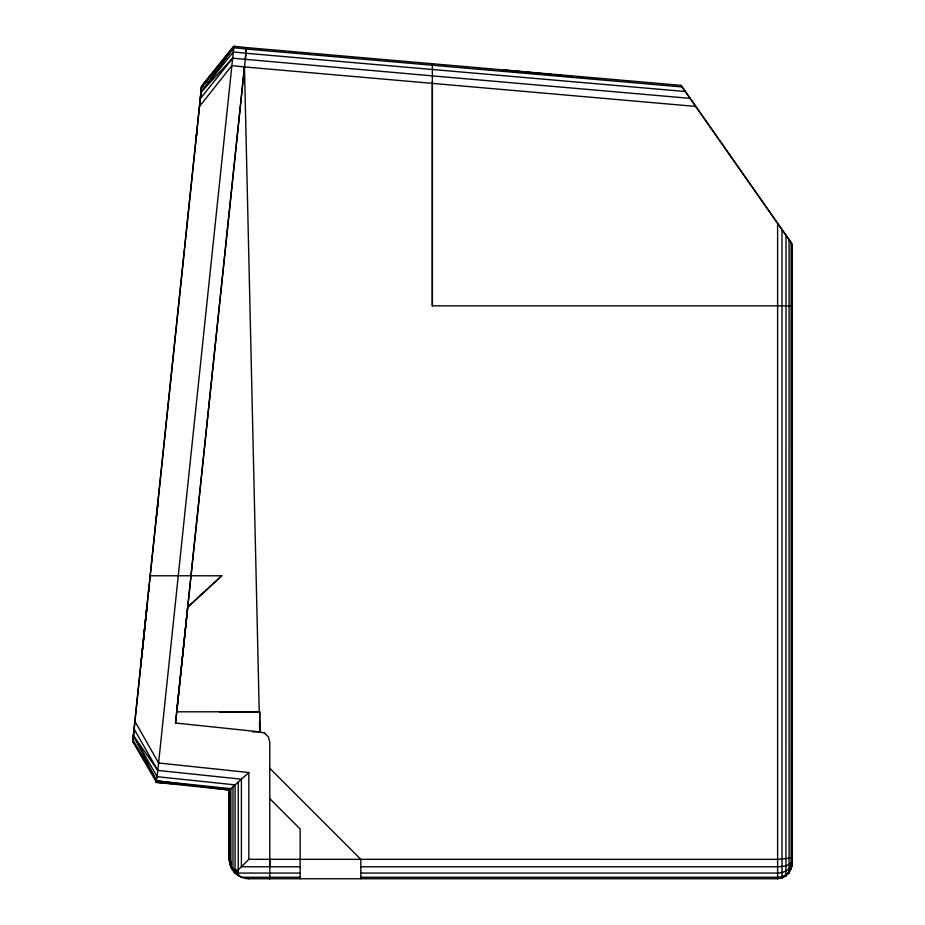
<?xml version="1.0" encoding="UTF-8"?>
<svg xmlns="http://www.w3.org/2000/svg" width="925" height="925" viewBox="0 0 925 925"><rect width="100%" height="100%" fill="white"/><g stroke="black" fill="none" stroke-linecap="round" stroke-linejoin="round"><path stroke-width="1.39" d="M229.4 789.487L229.4 859.325L230.88 866.76L235.089 873.061L241.402 877.27L300.082 877.27M248.837 772.525L232.984 786.77L232.984 869.905L238.245 869.905L248.837 859.325L248.837 772.525L158.58 762.998L134.981 721.431M300.082 873.061L235.089 873.061L235.089 784.874L157.146 776.688L133.489 735.676L157.805 770.409L156.36 782.353L156.51 780.885L156.383 782.365L229.4 790.008L232.984 786.77M236.511 874.113L238.245 874.113L238.245 782.041M269.776 877.27L269.776 878.75L269.776 741.966L268.423 736.901L264.55 733.132M269.776 866.76L269.776 859.325M792.32 305.851L432.345 305.851L432.345 82.036M786.007 235.181L785.949 876.033L781.833 878.056M142.369 649.419L146.832 607.043M142.531 649.419L146.994 607.043M140.762 664.913L140.612 666.324L142.23 650.784M133.489 735.676L156.695 780.885L156.522 782.353L132.703 741.584L201.569 86.129L233.748 46.25L246.524 47.58L191.07 575.142L244.489 66.935L231.874 65.606L199.638 106.282M201.592 86.129L132.842 741.584L133.027 740.046L156.695 780.885L229.4 790.008L229.4 859.325L230.892 866.76L235.089 873.061M197.06 130.749L197.175 129.708L196.273 138.056M300.082 866.76L241.402 866.76L241.402 779.197L157.805 770.409L233.909 46.25L201.731 86.129L201.592 87.655L233.759 47.73L246.374 49.048M191.001 575.778L176.71 711.811L259.717 711.799L259.728 731.86L264.747 733.213M191.012 575.778L175.542 723.015L259.728 731.86L259.717 711.776L219.537 711.811M196.112 138.056L196.99 129.708M132.703 741.584L134.171 729.143L157.805 770.409M155.828 521.48L156.868 513.167M201.731 86.129L200.424 98.57L232.661 58.206L431.836 75.815M245.241 59.524L246.524 47.58M175.507 723.257L187.717 607.124L221.769 575.778L150.289 575.778M148.451 591.514L148.636 589.965M148.613 591.514L148.798 589.965M157.412 508.01L158.499 503.813M788.921 871.766L788.921 872.899L792.158 864.563M785.788 874.715L785.788 876.033L789.083 872.899L792.32 864.563L792.32 244.2L681.101 85.366L246.362 47.58M792.158 863.915L790.944 868.945M792.32 863.915C791.28 871.188 785.163 877.339 777.613 877.27L360.669 877.27M792.32 862.84C790.852 869.488 784.042 873.131 777.613 873.061L360.669 873.061M792.32 861.244C789.36 866.205 782.77 866.482 777.613 866.771L360.669 866.76M232.059 49.996L233.736 47.718L231.805 49.938M232.661 58.206L201.13 92.026L233.759 47.73M201.13 92.026L233.32 51.916L245.923 53.245M225.527 57.708L221.063 63.258L230.024 52.158L225.688 57.708M227.319 55.488L229.099 53.268M201.569 87.655L203.361 85.435M205.142 83.215L206.934 81.007M201.43 87.655L203.222 85.435M205.003 83.227L206.795 81.007M187.717 607.124L221.78 575.766M792.32 857.961L777.613 859.348L248.837 859.325M777.451 878.75L781.995 878.056L781.995 229.458M252.513 731.86L259.717 731.86L259.463 721.754M163.69 782.365L156.36 782.353L172.247 783.695M248.675 878.75L777.613 878.75L777.613 223.191M174.952 783.938L180.838 784.423M186.387 784.909L189.417 785.152M246.339 49.048L431.917 65.189M432.345 65.224L682.222 86.962M245.9 53.245L685.425 91.529M432.345 75.862L690.212 98.374M695.854 106.433L244.466 66.935L259.231 711.66M503.824 69.965L541.322 73.48M544.039 73.757L551.381 74.428M555.52 74.832L561.429 75.376M565.58 75.781L571.488 76.324M577.073 76.868L581.536 77.272M587.121 77.816L591.595 78.22M597.342 78.764L600.209 79.03M156.695 780.885L230.88 788.667L230.88 866.76L229.238 859.325L229.238 790.008M248.837 878.75C238.338 878.623 229.446 869.824 229.238 859.325M232.984 868.332L238.245 873.061M269.799 768.317L360.808 859.325L360.808 878.75M269.799 798.657L300.139 828.985L300.139 878.75M238.083 874.113L239.818 876.218M680.939 85.366L790.944 242.454M234.927 873.061L230.73 866.76L230.73 861.082M791.106 242.454L791.106 868.945M789.083 239.575L789.083 872.899M432.345 63.732L432.345 305.851M140.924 664.913L140.773 666.324L140.924 664.913"/></g></svg>
